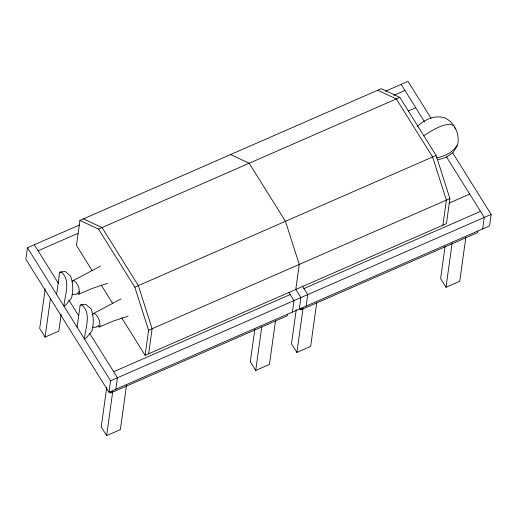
<?xml version="1.0" encoding="UTF-8"?>
<svg xmlns="http://www.w3.org/2000/svg" width="517" height="517" viewBox="0 0 517 517"><rect width="100%" height="100%" fill="white"/><g stroke="black" fill="none" stroke-linecap="round" stroke-linejoin="round"><path stroke-width="0.78" d="M79.372 225.044L27.446 247.74L25.85 259.224L108.977 392.254L489.554 225.91L491.15 214.426L452.782 153.026M45.186 288.887L39.693 328.489L45.089 337.129L58.822 331.126L61.129 314.491M45.089 337.129L50.479 298.315M56.618 294.322L59.681 272.168L61.381 271.987C71.275 281.086 64.741 294.845 63.966 306.083L65.711 305.069L71.475 298.141C73.459 290.825 73.11 283.135 70.558 276.026L65.077 271.367L60.308 272.194M121.669 317.793L145.122 355.334L446.449 223.628L449.926 198.586L436.122 155.443L399.848 97.396L381.262 88.704L79.935 220.41L76.464 245.446L92.239 270.701M77.13 327.145L80.193 304.991L81.893 304.817C91.787 313.916 85.253 327.675 84.478 338.906L86.223 337.898L91.987 330.97C93.971 323.648 93.622 315.965 91.07 308.849L85.583 304.196L80.82 305.024M106.722 387.362L101.229 426.971L106.625 435.605L120.358 429.608L126.51 385.249M108.977 392.254L110.567 380.771L27.446 247.74M287.484 314.233L287.265 315.803L110.709 392.972L110.929 391.408M106.625 435.605L112.777 391.253M115.84 389.256L117.437 377.772L89.725 333.426M145.122 355.334L148.599 330.292L134.795 287.148L98.521 229.096L79.935 220.41M148.657 353.79L152.127 328.747L138.323 285.604L102.056 227.558L83.47 218.865M254.829 329.329L250.318 361.803L255.721 370.443L269.447 364.44L275.496 320.876M255.721 370.443L261.764 326.873M292.402 312.087L293.992 300.603L288.88 292.415M295.789 289.481L299.259 264.439L285.455 221.295L249.188 163.249L230.601 154.557M296.241 309.735L291.517 343.799L296.913 352.432L310.646 346.435L316.695 302.865M299.265 309.082L300.862 297.598L295.743 289.41M477.773 231.06L477.559 232.631L300.997 309.799L301.217 308.235M296.913 352.432L303.072 308.08M306.135 306.083L307.725 294.6L302.283 285.895M442.92 225.166L446.391 200.131L432.587 156.987L396.313 98.934L377.733 90.249M445.118 246.157L440.613 278.631L446.009 287.271L459.742 281.267L465.785 237.704M446.009 287.271L452.162 242.912M482.691 228.915L484.287 217.424L446.333 156.69M72.147 282.036L72.839 280.776L100.505 266.087M77.647 294.031L78.939 294.089L79.631 292.835L78.797 287.568A6.204 2.003 63.2 0 0 74.131 280.841L72.839 280.776M92.659 314.866L93.351 313.606L121.017 298.91M98.159 326.86L99.451 326.918L100.136 325.658L99.309 320.398A6.204 2.003 63.2 0 0 94.643 313.664L93.351 313.606M78.933 291.627C77.699 294.102 74.577 295.252 71.973 294.373M457.435 145.49L453.047 152.528L446.203 157.33L438.216 159.779M99.005 325.245L95.929 327.313L92.485 327.196M417.213 126.555C424.625 119.556 434.538 114.768 444.827 117.844C454.256 122.497 459.548 133.308 457.868 143.59C454.12 152.205 445.163 156.05 436.529 157.963M423.429 135.829C431.727 130.853 440.064 124.914 450.023 124.196L453.894 125.799M385.643 91.173L408.023 81.395L431.042 118.231M38.09 250.784L77.983 233.348M393.857 95.283L404.934 90.443M98.521 229.096L399.848 97.396M408.346 110.948L415.733 107.717M134.795 287.148L436.122 155.443M148.599 330.292L449.926 198.586M449.027 203.142L469.707 194.101M113.656 371.723L290.218 294.554M303.944 288.551L480.506 211.382M110.567 380.771L491.15 214.426M78.939 294.089L91.942 288.525L107.594 283.335M99.451 326.918L112.454 321.348L128.106 316.165M454.624 127.783L455.761 128.907M401.16 84.394L424.657 121.999M300.157 308.455L300.997 309.799M101.196 285.035L112.712 303.46M34.309 244.735L58.608 283.626M68.826 299.983L78.649 315.693M109.869 391.627L110.709 392.972"/></g></svg>
